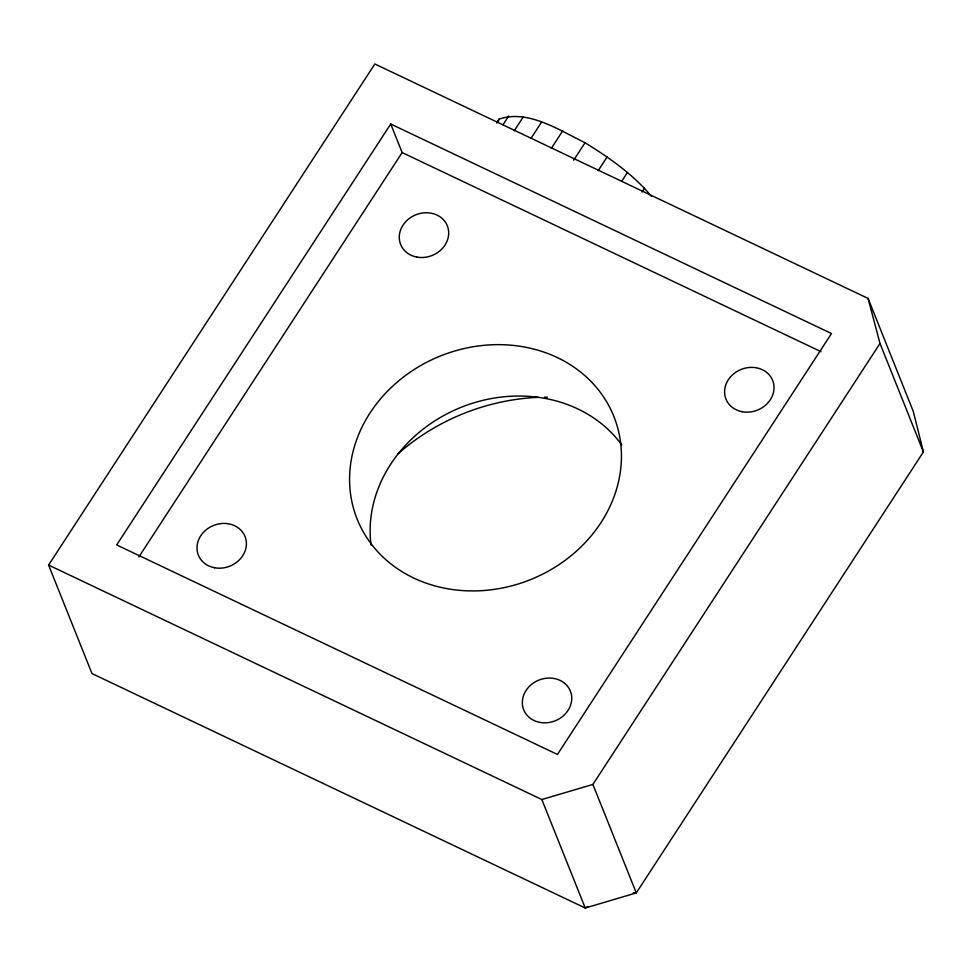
<?xml version="1.0" encoding="UTF-8"?>
<svg xmlns="http://www.w3.org/2000/svg" width="972" height="972" viewBox="0 0 972 972"><rect width="100%" height="100%" fill="white"/><g stroke="black" fill="none" stroke-linecap="round" stroke-linejoin="round"><path stroke-width="1.46" d="M497.154 122.642L499.146 119.131C528.136 109.046 559.86 130.588 585.071 142.726C609.225 157.743 633.112 174.328 651.459 196.32M48.6 565.072L374.852 63.982L868.093 298.428L913.291 411.435L923.4 451.956L636.296 892.916L585.241 908.018L92 673.572L48.6 565.072L541.841 799.531L592.908 784.428L880 343.468L868.093 298.428M390.732 124.015L116.676 544.94L557.454 754.454L831.497 333.53L390.732 124.015L402.153 152.568L821.024 351.67M138.862 556.956L402.153 152.568M496.704 122.885L499.146 119.131M502.998 124.781L508.708 116.008M514.212 130.795L523.191 117.017M531.004 138.364L541.611 122.071M551.306 148.388L562.715 130.843M573.65 160.271L585.071 142.726M598.169 170.695L607.148 156.917M621.728 181.217L627.438 172.445M642.115 192.006L644.57 188.252M587.817 906.451L585.241 908.018L541.841 799.531M633.294 892.746L636.296 892.916L592.908 784.428M880 343.468L923.4 451.956M371.061 545.025A138.243 120.552 -21.8 0 1 461.372 407.219A138.243 120.552 -21.8 0 1 621.74 444.909M398.07 453.754A201.07 175.349 -21.8 0 1 538.379 397.354M544.429 397.183A201.07 175.349 -21.8 0 1 547.455 397.171M446.063 588.473A138.243 120.552 -21.8 0 0 617.888 428.64A138.243 120.552 -21.8 0 0 392.579 386.248A138.243 120.552 -21.8 0 0 446.063 588.473M214.533 567.745A25.138 21.919 -21.8 0 0 245.77 538.682A25.138 21.919 -21.8 0 0 204.813 530.979A25.138 21.919 -21.8 0 0 214.533 567.745M416.806 257.07A25.138 21.919 -21.8 0 0 448.056 228.007A25.138 21.919 -21.8 0 0 407.086 220.304A25.138 21.919 -21.8 0 0 416.806 257.07M742.146 411.715A25.138 21.919 -21.8 0 0 773.384 382.652A25.138 21.919 -21.8 0 0 732.414 374.937A25.138 21.919 -21.8 0 0 742.146 411.715M539.861 722.39A25.138 21.919 -21.8 0 0 571.111 693.328A25.138 21.919 -21.8 0 0 530.141 685.625A25.138 21.919 -21.8 0 0 539.861 722.39"/></g></svg>
